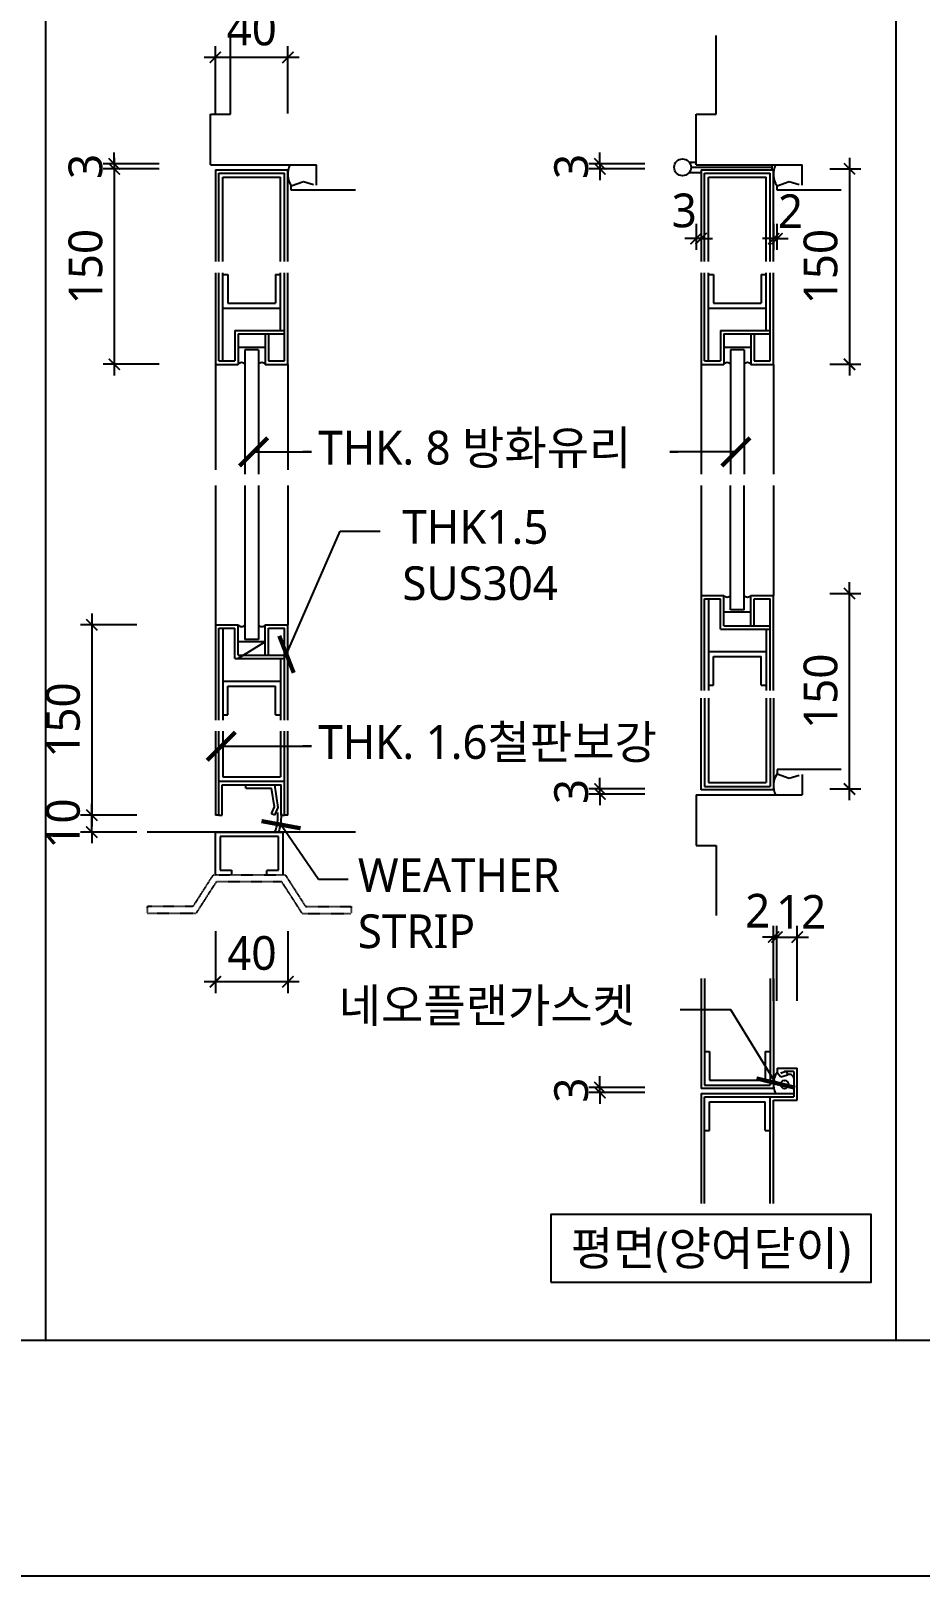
# Model space of a CAD drawing. Header units: inches. Extents: x 10 to 84110, y 29113 to 88513.
# Drawn here: x 57896 to 65809, y 29113 to 42857 of the extents above; entities that cross this region are included whole.
import ezdxf
from ezdxf.enums import TextEntityAlignment as Align

# ---------------------------------------------------------------- set-up
doc = ezdxf.new("R2010")
doc.units = ezdxf.units.IN
doc.header["$MEASUREMENT"] = 0
doc.linetypes.add('DASH_27', pattern=[0.81, 0.405, -0.405])
doc.layers.get('Defpoints').update_dxf_attribs({"color": 137})
for name, color, linetype in [('21', 4, 'Continuous'), ('31', 7, 'Continuous'), ('32', 7, 'Continuous'), ('33', 7, 'Continuous'), ('DIM-INT', 7, 'Continuous'), ('ELE-4', 4, 'Continuous'), ('ELE-7', 7, 'Continuous'), ('HAT', 5, 'Continuous'), ('SYM-LEAD', 6, 'Continuous'), ('TEXT', 3, 'Continuous')]:
    doc.layers.add(name, color=color, linetype=linetype)
doc.styles.add('ARIAL', font='malgun.ttf')
doc.styles.add('굴림체(옥산)', font='malgun.ttf')
doc.styles.add('맑은고딕', font='malgun.ttf')
doc.dimstyles.new('CJA', dxfattribs={"dimscale": 300, "dimtxt": 2.7, "dimasz": 1, "dimexe": 2, "dimexo": 3, "dimgap": 1, "dimtad": 1, "dimdec": 0, "dimzin": 1, "dimdsep": 46, "dimlunit": 6, "dimtxsty": '굴림체(옥산)', "dimblk": 'CJDOT', "dimcen": 0.09, "dimdle": 1, "dimclrd": 256, "dimclre": 256, "dimclrt": 3, "dimadec": 0, "dimazin": 0, "dimtfac": 1, "dimtdec": 0, "dimtix": 1, "dimtmove": 2, "dimatfit": 3, "dimldrblk": 'CJDOT', "dimfxl": 1, "dimtolj": 1, "dimtzin": 1, "dimarcsym": 0})
doc.dimstyles.new('DIM-QD 1', dxfattribs={"dimtxt": 3, "dimasz": 1.5, "dimexe": 1, "dimexo": 0, "dimgap": 1, "dimtad": 1, "dimdec": 3, "dimdsep": 46, "dimtxsty": 'ARIAL', "dimblk1": 'ARCHTICK', "dimblk2": 'ARCHTICK', "dimsah": 1, "dimcen": 0, "dimclrd": 256, "dimclre": 256, "dimclrt": 3, "dimazin": 2, "dimtfac": 1, "dimtdec": 3, "dimtix": 1, "dimtmove": 2, "dimatfit": 3, "dimldrblk": 'ARCHTICK', "dimfxl": 1, "dimtolj": 1, "dimtzin": 0, "dimarcsym": 0})

# ---------------------------------------------------------------- blocks, each defined once
blk = doc.blocks.new('_ARCHTICK')
at = {"color": 0, "linetype": 'ByBlock', "const_width": 0.15}
blk.add_lwpolyline([(-0.5, -0.5), (0.5, 0.5)], dxfattribs=at)
blk = doc.blocks.new('*D247')
at = {"layer": 'Defpoints', "color": 0, "transparency": 16777216}
for p in [(58438, 35881), (59138, 35881), (59138, 35731)]:
    blk.add_point(p, dxfattribs=at)
at = {"layer": 'DIM-INT', "color": 7, "lineweight": -2, "transparency": 16777216}
for p, q in [((58838, 35881), (58338, 35881)), ((58438, 35881), (58438, 35981)), ((58438, 35731), (58438, 35881)), ((58838, 35731), (58338, 35731)), ((58438, 35731), (58438, 35631))]:
    blk.add_line(p, q, dxfattribs=at)
at = {"layer": 'DIM-INT', "color": 7, "lineweight": -2, "transparency": 16777216, "xscale": 100, "yscale": 100, "zscale": 100}
for p, rotation in [((58438, 35881), 270), ((58438, 35731), 90)]:
    blk.add_blockref('_ARCHTICK', p, dxfattribs=dict(at, rotation=rotation))
at = {"layer": 'DIM-INT', "color": 3, "transparency": 16777216, "insert": (58183, 35806), "char_height": 300, "attachment_point": 5, "rotation": 90, "style": '맑은고딕'}
blk.add_mtext('\\A1;10', dxfattribs=at)
blk = doc.blocks.new('CJDOT')
blk.add_line((-2, 0), (2, 0))
at = {"const_width": 0.5}
blk.add_lwpolyline([(-0.25, 0, 1), (0.25, 0, 1)], format="xyb", close=True, dxfattribs=at)
blk = doc.blocks.new('*D248')
at = {"layer": 'Defpoints', "color": 0, "transparency": 16777216}
for p in [(59538, 35149), (60183, 35149), (59538, 34399)]:
    blk.add_point(p, dxfattribs=at)
at = {"layer": 'DIM-INT', "color": 7, "lineweight": -2, "transparency": 16777216}
for p, q in [((59538, 34849), (59538, 34299)), ((60183, 34849), (60183, 34299)), ((60283, 34399), (59438, 34399))]:
    blk.add_line(p, q, dxfattribs=at)
at = {"layer": 'DIM-INT', "color": 7, "lineweight": -2, "transparency": 16777216, "xscale": 100, "yscale": 100, "zscale": 100, "rotation": 180}
blk.add_blockref('_ARCHTICK', (59538, 34399), dxfattribs=at)
at = {"layer": 'DIM-INT', "color": 7, "lineweight": -2, "transparency": 16777216, "xscale": 100, "yscale": 100, "zscale": 100}
blk.add_blockref('_ARCHTICK', (60183, 34399), dxfattribs=at)
at = {"layer": 'DIM-INT', "color": 3, "transparency": 16777216, "insert": (59861, 34653), "char_height": 300, "attachment_point": 5, "style": '맑은고딕'}
blk.add_mtext('\\A1;\\f굴림|b0|i0|c129|p49;40', dxfattribs=at)
blk = doc.blocks.new('*D249')
at = {"layer": 'Defpoints', "color": 0, "transparency": 16777216}
for p in [(59338, 41629), (58638, 39891), (59338, 39891)]:
    blk.add_point(p, dxfattribs=at)
at = {"layer": 'DIM-INT', "color": 7, "lineweight": -2, "transparency": 16777216}
for p, q in [((58638, 41729), (58638, 39791)), ((59038, 41629), (58538, 41629)), ((59038, 39891), (58538, 39891))]:
    blk.add_line(p, q, dxfattribs=at)
at = {"layer": 'DIM-INT', "color": 7, "lineweight": -2, "transparency": 16777216, "xscale": 100, "yscale": 100, "zscale": 100}
for p, rotation in [((58638, 41629), 90), ((58638, 39891), 270)]:
    blk.add_blockref('_ARCHTICK', p, dxfattribs=dict(at, rotation=rotation))
at = {"layer": 'DIM-INT', "color": 3, "transparency": 16777216, "insert": (58383, 40760), "char_height": 300, "attachment_point": 5, "rotation": 90, "style": '맑은고딕'}
blk.add_mtext('\\A1;150', dxfattribs=at)
blk = doc.blocks.new('*D250')
at = {"layer": 'Defpoints', "color": 0, "transparency": 16777216}
for p in [(59338, 41674), (58638, 41629), (59338, 41629)]:
    blk.add_point(p, dxfattribs=at)
at = {"layer": 'DIM-INT', "color": 7, "lineweight": -2, "transparency": 16777216}
for p, q in [((59038, 41674), (58538, 41674)), ((58638, 41674), (58638, 41774)), ((58638, 41674), (58638, 41629)), ((59038, 41629), (58538, 41629)), ((58638, 41629), (58638, 41529))]:
    blk.add_line(p, q, dxfattribs=at)
at = {"layer": 'DIM-INT', "color": 7, "lineweight": -2, "transparency": 16777216, "xscale": 100, "yscale": 100, "zscale": 100}
for p, rotation in [((58638, 41674), 270), ((58638, 41629), 90)]:
    blk.add_blockref('_ARCHTICK', p, dxfattribs=dict(at, rotation=rotation))
at = {"layer": 'DIM-INT', "color": 3, "transparency": 16777216, "insert": (58383, 41651), "char_height": 300, "attachment_point": 5, "rotation": 90, "style": '맑은고딕'}
blk.add_mtext('\\A1;3 ', dxfattribs=at)
blk = doc.blocks.new('*D251')
at = {"layer": 'Defpoints', "color": 0, "transparency": 16777216}
for p in [(59538, 42621), (59538, 41821), (60183, 41821)]:
    blk.add_point(p, dxfattribs=at)
at = {"layer": 'DIM-INT', "color": 7, "lineweight": -2, "transparency": 16777216}
for p, q in [((60283, 42621), (59438, 42621)), ((59538, 42121), (59538, 42721)), ((60183, 42121), (60183, 42721))]:
    blk.add_line(p, q, dxfattribs=at)
at = {"layer": 'DIM-INT', "color": 7, "lineweight": -2, "transparency": 16777216, "xscale": 100, "yscale": 100, "zscale": 100, "rotation": 180}
blk.add_blockref('_ARCHTICK', (59538, 42621), dxfattribs=at)
at = {"layer": 'DIM-INT', "color": 7, "lineweight": -2, "transparency": 16777216, "xscale": 100, "yscale": 100, "zscale": 100}
blk.add_blockref('_ARCHTICK', (60183, 42621), dxfattribs=at)
at = {"layer": 'DIM-INT', "color": 3, "transparency": 16777216, "insert": (59861, 42876), "char_height": 300, "attachment_point": 5, "style": '맑은고딕'}
blk.add_mtext('\\A1;40', dxfattribs=at)
blk = doc.blocks.new('*D207')
at = {"layer": 'Defpoints', "color": 0, "transparency": 16777216}
for p in [(59138, 37574), (58438, 35881), (59138, 35881)]:
    blk.add_point(p, dxfattribs=at)
at = {"layer": 'DIM-INT', "color": 7, "lineweight": -2, "transparency": 16777216}
for p, q in [((58438, 37674), (58438, 35781)), ((58838, 37574), (58338, 37574)), ((58838, 35881), (58338, 35881))]:
    blk.add_line(p, q, dxfattribs=at)
at = {"layer": 'DIM-INT', "color": 7, "lineweight": -2, "transparency": 16777216, "xscale": 100, "yscale": 100, "zscale": 100}
for p, rotation in [((58438, 37574), 90), ((58438, 35881), 270)]:
    blk.add_blockref('_ARCHTICK', p, dxfattribs=dict(at, rotation=rotation))
at = {"layer": 'DIM-INT', "color": 3, "transparency": 16777216, "insert": (58183, 36727), "char_height": 300, "attachment_point": 5, "rotation": 90, "style": '맑은고딕'}
blk.add_mtext('\\A1;150', dxfattribs=at)
blk = doc.blocks.new('*D208')
at = {"layer": 'Defpoints', "color": 0, "transparency": 16777216}
for p in [(62960, 33458), (63660, 33458), (63660, 33413)]:
    blk.add_point(p, dxfattribs=at)
at = {"layer": 'DIM-INT', "color": 7, "lineweight": -2, "transparency": 16777216}
for p, q in [((62960, 33458), (62960, 33558)), ((63360, 33458), (62860, 33458)), ((63360, 33413), (62860, 33413)), ((62960, 33413), (62960, 33458)), ((62960, 33413), (62960, 33313))]:
    blk.add_line(p, q, dxfattribs=at)
at = {"layer": 'DIM-INT', "color": 7, "lineweight": -2, "transparency": 16777216, "xscale": 100, "yscale": 100, "zscale": 100}
for p, rotation in [((62960, 33458), 270), ((62960, 33413), 90)]:
    blk.add_blockref('_ARCHTICK', p, dxfattribs=dict(at, rotation=rotation))
at = {"layer": 'DIM-INT', "color": 3, "transparency": 16777216, "insert": (62705, 33435), "char_height": 300, "attachment_point": 5, "rotation": 90, "style": '맑은고딕'}
blk.add_mtext('\\A1;3 ', dxfattribs=at)
blk = doc.blocks.new('*D209')
at = {"layer": 'Defpoints', "color": 0, "transparency": 16777216}
for p in [(64535, 34797), (64505, 33930), (64535, 33930)]:
    blk.add_point(p, dxfattribs=at)
at = {"layer": 'DIM-INT', "color": 7, "lineweight": -2, "transparency": 16777216}
for p, q in [((64505, 34797), (64405, 34797)), ((64505, 34230), (64505, 34897)), ((64505, 34797), (64535, 34797)), ((64535, 34230), (64535, 34897)), ((64535, 34797), (64635, 34797))]:
    blk.add_line(p, q, dxfattribs=at)
at = {"layer": 'DIM-INT', "color": 7, "lineweight": -2, "transparency": 16777216, "xscale": 100, "yscale": 100, "zscale": 100}
blk.add_blockref('_ARCHTICK', (64505, 34797), dxfattribs=at)
at = {"layer": 'DIM-INT', "color": 7, "lineweight": -2, "transparency": 16777216, "xscale": 100, "yscale": 100, "zscale": 100, "rotation": 180}
blk.add_blockref('_ARCHTICK', (64535, 34797), dxfattribs=at)
at = {"layer": 'DIM-INT', "color": 3, "transparency": 16777216, "insert": (64363, 35031), "char_height": 300, "attachment_point": 5, "style": '맑은고딕'}
blk.add_mtext('\\A1;2', dxfattribs=at)
blk = doc.blocks.new('*D210')
at = {"layer": 'Defpoints', "color": 0, "transparency": 16777216}
for p in [(64715, 34797), (64535, 33930), (64715, 33930)]:
    blk.add_point(p, dxfattribs=at)
at = {"layer": 'DIM-INT', "color": 7, "lineweight": -2, "transparency": 16777216}
for p, q in [((64535, 34797), (64435, 34797)), ((64535, 34230), (64535, 34897)), ((64535, 34797), (64715, 34797)), ((64715, 34230), (64715, 34897)), ((64715, 34797), (64815, 34797))]:
    blk.add_line(p, q, dxfattribs=at)
at = {"layer": 'DIM-INT', "color": 7, "lineweight": -2, "transparency": 16777216, "xscale": 100, "yscale": 100, "zscale": 100}
blk.add_blockref('_ARCHTICK', (64535, 34797), dxfattribs=at)
at = {"layer": 'DIM-INT', "color": 7, "lineweight": -2, "transparency": 16777216, "xscale": 100, "yscale": 100, "zscale": 100, "rotation": 180}
blk.add_blockref('_ARCHTICK', (64715, 34797), dxfattribs=at)
at = {"layer": 'DIM-INT', "color": 3, "transparency": 16777216, "insert": (64750, 35021), "char_height": 300, "attachment_point": 5, "style": '맑은고딕'}
blk.add_mtext('\\A1;12 ', dxfattribs=at)
blk = doc.blocks.new('*D211')
at = {"layer": 'Defpoints', "color": 0, "transparency": 16777216}
for p in [(62960, 36114), (63660, 36114), (63660, 36069)]:
    blk.add_point(p, dxfattribs=at)
at = {"layer": 'DIM-INT', "color": 7, "lineweight": -2, "transparency": 16777216}
for p, q in [((62960, 36114), (62960, 36214)), ((63360, 36114), (62860, 36114)), ((63360, 36069), (62860, 36069)), ((62960, 36069), (62960, 36114)), ((62960, 36069), (62960, 35969))]:
    blk.add_line(p, q, dxfattribs=at)
at = {"layer": 'DIM-INT', "color": 7, "lineweight": -2, "transparency": 16777216, "xscale": 100, "yscale": 100, "zscale": 100}
for p, rotation in [((62960, 36114), 270), ((62960, 36069), 90)]:
    blk.add_blockref('_ARCHTICK', p, dxfattribs=dict(at, rotation=rotation))
at = {"layer": 'DIM-INT', "color": 3, "transparency": 16777216, "insert": (62705, 36091), "char_height": 300, "attachment_point": 5, "rotation": 90, "style": '맑은고딕'}
blk.add_mtext('\\A1;3 ', dxfattribs=at)
blk = doc.blocks.new('*D212')
at = {"layer": 'Defpoints', "color": 0, "transparency": 16777216}
for p in [(63660, 41674), (62960, 41629), (63660, 41629)]:
    blk.add_point(p, dxfattribs=at)
at = {"layer": 'DIM-INT', "color": 7, "lineweight": -2, "transparency": 16777216}
for p, q in [((63360, 41674), (62860, 41674)), ((62960, 41674), (62960, 41774)), ((62960, 41674), (62960, 41629)), ((63360, 41629), (62860, 41629)), ((62960, 41629), (62960, 41529))]:
    blk.add_line(p, q, dxfattribs=at)
at = {"layer": 'DIM-INT', "color": 7, "lineweight": -2, "transparency": 16777216, "xscale": 100, "yscale": 100, "zscale": 100}
for p, rotation in [((62960, 41674), 270), ((62960, 41629), 90)]:
    blk.add_blockref('_ARCHTICK', p, dxfattribs=dict(at, rotation=rotation))
at = {"layer": 'DIM-INT', "color": 3, "transparency": 16777216, "insert": (62705, 41651), "char_height": 300, "attachment_point": 5, "rotation": 90, "style": '맑은고딕'}
blk.add_mtext('\\A1;3 ', dxfattribs=at)
blk = doc.blocks.new('*D213')
at = {"layer": 'Defpoints', "color": 0, "transparency": 16777216}
for p in [(64505, 41441), (64535, 41441), (64505, 41009)]:
    blk.add_point(p, dxfattribs=at)
at = {"layer": 'DIM-INT', "color": 7, "lineweight": -2, "transparency": 16777216}
for p, q in [((64505, 41141), (64505, 40909)), ((64535, 41141), (64535, 40909)), ((64505, 41009), (64405, 41009)), ((64535, 41009), (64505, 41009)), ((64535, 41009), (64635, 41009))]:
    blk.add_line(p, q, dxfattribs=at)
at = {"layer": 'DIM-INT', "color": 7, "lineweight": -2, "transparency": 16777216, "xscale": 100, "yscale": 100, "zscale": 100}
blk.add_blockref('_ARCHTICK', (64505, 41009), dxfattribs=at)
at = {"layer": 'DIM-INT', "color": 7, "lineweight": -2, "transparency": 16777216, "xscale": 100, "yscale": 100, "zscale": 100, "rotation": 180}
blk.add_blockref('_ARCHTICK', (64535, 41009), dxfattribs=at)
at = {"layer": 'DIM-INT', "color": 3, "transparency": 16777216, "insert": (64655, 41253), "char_height": 300, "attachment_point": 5, "style": '맑은고딕'}
blk.add_mtext('\\A1;2 ', dxfattribs=at)
blk = doc.blocks.new('*D214')
at = {"layer": 'Defpoints', "color": 0, "transparency": 16777216}
for p in [(63815, 41441), (63860, 41441), (63815, 41009)]:
    blk.add_point(p, dxfattribs=at)
at = {"layer": 'DIM-INT', "color": 7, "lineweight": -2, "transparency": 16777216}
for p, q in [((63815, 41141), (63815, 40909)), ((63860, 41141), (63860, 40909)), ((63815, 41009), (63715, 41009)), ((63860, 41009), (63815, 41009)), ((63860, 41009), (63960, 41009))]:
    blk.add_line(p, q, dxfattribs=at)
at = {"layer": 'DIM-INT', "color": 7, "lineweight": -2, "transparency": 16777216, "xscale": 100, "yscale": 100, "zscale": 100}
blk.add_blockref('_ARCHTICK', (63815, 41009), dxfattribs=at)
at = {"layer": 'DIM-INT', "color": 7, "lineweight": -2, "transparency": 16777216, "xscale": 100, "yscale": 100, "zscale": 100, "rotation": 180}
blk.add_blockref('_ARCHTICK', (63860, 41009), dxfattribs=at)
at = {"layer": 'DIM-INT', "color": 3, "transparency": 16777216, "insert": (63710, 41258), "char_height": 300, "attachment_point": 5, "style": '맑은고딕'}
blk.add_mtext('\\A1;3', dxfattribs=at)
blk = doc.blocks.new('*D215')
at = {"layer": 'Defpoints', "color": 0, "transparency": 16777216}
for p in [(64705, 41629), (64705, 39891), (65180, 39891)]:
    blk.add_point(p, dxfattribs=at)
at = {"layer": 'DIM-INT', "color": 7, "lineweight": -2, "transparency": 16777216}
for p, q in [((65180, 41729), (65180, 39791)), ((65005, 41629), (65280, 41629)), ((65005, 39891), (65280, 39891))]:
    blk.add_line(p, q, dxfattribs=at)
at = {"layer": 'DIM-INT', "color": 7, "lineweight": -2, "transparency": 16777216, "xscale": 100, "yscale": 100, "zscale": 100}
for p, rotation in [((65180, 41629), 90), ((65180, 39891), 270)]:
    blk.add_blockref('_ARCHTICK', p, dxfattribs=dict(at, rotation=rotation))
at = {"layer": 'DIM-INT', "color": 3, "transparency": 16777216, "insert": (64924, 40760), "char_height": 300, "attachment_point": 5, "rotation": 90, "style": '맑은고딕'}
blk.add_mtext('\\A1;150', dxfattribs=at)
blk = doc.blocks.new('*D216')
at = {"layer": 'Defpoints', "color": 0, "transparency": 16777216}
for p in [(64705, 37852), (65180, 37852), (64705, 36114)]:
    blk.add_point(p, dxfattribs=at)
at = {"layer": 'DIM-INT', "color": 7, "lineweight": -2, "transparency": 16777216}
for p, q in [((65180, 36014), (65180, 37952)), ((65005, 37852), (65280, 37852)), ((65005, 36114), (65280, 36114))]:
    blk.add_line(p, q, dxfattribs=at)
at = {"layer": 'DIM-INT', "color": 7, "lineweight": -2, "transparency": 16777216, "xscale": 100, "yscale": 100, "zscale": 100}
for p, rotation in [((65180, 37852), 90), ((65180, 36114), 270)]:
    blk.add_blockref('_ARCHTICK', p, dxfattribs=dict(at, rotation=rotation))
at = {"layer": 'DIM-INT', "color": 3, "transparency": 16777216, "insert": (64924, 36983), "char_height": 300, "attachment_point": 5, "rotation": 90, "style": '맑은고딕'}
blk.add_mtext('\\A1;150', dxfattribs=at)

msp = doc.modelspace()

# ---------------------------------------------------------------- linework, layer by layer
at = {"layer": '21'}
for p, q in [((59801, 40020.8), (59801, 38913.3)), ((59921, 40020.8), (59801, 40020.8)), ((59921, 40020.8), (59921, 38913.3)), ((64122.7, 40020.8), (64122.7, 38913.3)), ((64242.7, 40020.8), (64122.7, 40020.8)), ((64242.7, 40020.8), (64242.7, 38913.3)), ((59801, 38813.3), (59801, 37443.8)), ((59921, 38813.3), (59921, 37443.8)), ((64122.7, 37705.8), (64122.7, 38813.3)), ((64242.7, 37705.8), (64242.7, 38813.3)), ((64242.7, 37705.8), (64122.7, 37705.8)), ((59921, 37443.8), (59801, 37443.8))]:
    msp.add_line(p, q, dxfattribs=at)
at = {"layer": '21', "color": 9}
for p, q in [((59538.5, 39890.8), (59538.5, 38952.1)), ((60183.5, 39890.8), (60183.5, 38952.1)), ((63860.2, 39890.8), (63860.2, 38913.3)), ((64505.2, 39890.8), (64505.2, 38913.3)), ((59538.5, 38813.3), (59538.5, 37573.8)), ((60183.5, 38813.3), (60183.5, 37573.8)), ((63860.2, 38813.3), (63860.2, 37835.8)), ((64505.2, 38813.3), (64505.2, 37835.8))]:
    msp.add_line(p, q, dxfattribs=at)
at = {"layer": '21', "linetype": 'Continuous'}
for p, q in [((59538.5, 35730.8), (60138.5, 35730.8)), ((59538.5, 35350.5), (59538.5, 35730.8)), ((59578.9, 35690.3), (59578.9, 35391)), ((60098, 35690.3), (59578.9, 35690.3)), ((60098, 35391), (60098, 35690.3)), ((60138.5, 35730.8), (60138.5, 35350.5)), ((59578.9, 35391), (59680, 35391)), ((59680, 35391), (59680, 35350.5)), ((59996.9, 35391), (60098, 35391))]:
    msp.add_line(p, q, dxfattribs=at)
at = {"layer": '21', "linetype": 'DASH_27'}
for p, q in [((59518.2, 35350.5), (59336.2, 35067.3)), ((59518.2, 35350.5), (60158.7, 35350.5)), ((59996.9, 35350.5), (59996.9, 35391)), ((60158.7, 35350.5), (60340.8, 35067.3)), ((59366.5, 35006.6), (59548.6, 35289.8)), ((59548.6, 35289.8), (60128.4, 35289.8)), ((60310.4, 35006.6), (60128.4, 35289.8)), ((59336.2, 35067.3), (58931.6, 35067.3)), ((58931.6, 35067.3), (58931.6, 35006.6)), ((60340.8, 35067.3), (60745.4, 35067.3)), ((60745.4, 35067.3), (60745.4, 35006.6)), ((59366.5, 35006.6), (58931.6, 35006.6)), ((60310.4, 35006.6), (60745.4, 35006.6))]:
    msp.add_line(p, q, dxfattribs=at)
at = {"layer": '31', "color": 7, "linetype": 'Continuous'}
for p, q in [((63755.2, 41688.3), (63815.2, 41688.3)), ((64490.3, 41665.8), (64490.3, 41620.8)), ((63755.2, 41598.3), (63860.2, 41598.3)), ((63770.2, 41643.3), (64490.3, 41643.3))]:
    msp.add_line(p, q, dxfattribs=at)
at = {"layer": '31', "color": 4, "linetype": 'Continuous'}
for p, q in [((59603.5, 41555.8), (60118.5, 41555.8)), ((59603.5, 40805.8), (59603.5, 41555.8)), ((60118.5, 40805.8), (60118.5, 41555.8)), ((63925.2, 41555.8), (64440.2, 41555.8)), ((63925.2, 40805.8), (63925.2, 41555.8)), ((64440.2, 40805.8), (64440.2, 41555.8)), ((59603.5, 39920.8), (59603.5, 40705.8)), ((60118.5, 40190.8), (60118.5, 40705.8)), ((63925.2, 39920.8), (63925.2, 40705.8)), ((64440.2, 40190.8), (64440.2, 40705.8)), ((63925.2, 37805.8), (63925.2, 36989.3)), ((59603.5, 37543.8), (59603.5, 36727.3)), ((64440.2, 37535.8), (64440.2, 36989.3)), ((60118.5, 37273.8), (60118.5, 36727.3)), ((63925.2, 36920.8), (63925.2, 36170.8)), ((64440.2, 36920.8), (64440.2, 36170.8)), ((59603.5, 36627.3), (59603.5, 36220.8)), ((60118.5, 36627.3), (60118.5, 36220.8)), ((59603.5, 36220.8), (60118.5, 36220.8)), ((63925.2, 36170.8), (64440.2, 36170.8))]:
    msp.add_line(p, q, dxfattribs=at)
at = {"layer": '31', "color": 3, "linetype": 'Continuous'}
for p, q in [((59603.5, 40690.8), (59648.5, 40690.8)), ((59648.5, 40690.8), (59648.5, 40435.8)), ((60073.5, 40690.8), (60118.5, 40690.8)), ((60073.5, 40690.8), (60073.5, 40435.8)), ((63925.2, 40690.8), (63970.2, 40690.8)), ((63970.2, 40690.8), (63970.2, 40435.8)), ((64395.2, 40690.8), (64440.2, 40690.8)), ((64395.2, 40690.8), (64395.2, 40435.8)), ((59648.5, 40435.8), (60073.5, 40435.8)), ((63970.2, 40435.8), (64395.2, 40435.8)), ((59603.5, 40390.8), (60118.5, 40390.8)), ((63925.2, 40390.8), (64440.2, 40390.8)), ((63925.2, 37335.8), (64440.2, 37335.8)), ((63970.2, 37290.8), (64395.2, 37290.8)), ((63970.2, 37035.8), (63970.2, 37290.8)), ((64395.2, 37035.8), (64395.2, 37290.8)), ((59603.5, 37073.8), (60118.5, 37073.8)), ((59648.5, 37028.8), (60073.5, 37028.8)), ((59648.5, 36773.8), (59648.5, 37028.8)), ((60073.5, 36773.8), (60073.5, 37028.8)), ((63925.2, 37035.8), (63970.2, 37035.8)), ((64395.2, 37035.8), (64440.2, 37035.8)), ((59603.5, 36773.8), (59648.5, 36773.8)), ((60073.5, 36773.8), (60118.5, 36773.8)), ((60153.5, 36180.8), (59568.5, 36180.8)), ((59598.5, 35880.8), (59598.5, 36150.8)), ((59598.5, 36150.8), (60123.5, 36150.8)), ((60123.5, 35880.8), (60123.5, 36150.8)), ((59568.5, 35880.8), (59598.5, 35880.8)), ((60123.5, 35880.8), (60153.5, 35880.8)), ((63890.2, 33779.7), (63935.2, 33779.7)), ((63935.2, 33779.7), (63935.2, 33524.7)), ((64430.2, 33779.7), (64475.2, 33779.7)), ((64430.2, 33779.7), (64430.2, 33524.7)), ((63935.2, 33524.7), (64430.2, 33524.7)), ((63935.2, 33329.7), (64430.2, 33329.7)), ((63935.2, 33074.7), (63935.2, 33329.7)), ((64430.2, 33074.7), (64430.2, 33329.7)), ((63890.2, 33074.7), (63935.2, 33074.7)), ((64430.2, 33074.7), (64475.2, 33074.7))]:
    msp.add_line(p, q, dxfattribs=at)
at = {"layer": '31', "color": 7, "linetype": 'Continuous'}
msp.add_circle((63695.2, 41643.3), 75, dxfattribs=at)
at = {"layer": '32', "color": 1, "linetype": 'Continuous'}
for p, q in [((64302.7, 37685.8), (64062.7, 37685.8)), ((59981, 37423.8), (59741, 37423.8)), ((59981, 37423.8), (59741, 37273.8)), ((64598.2, 33521.9), (64604.7, 33521.9)), ((64600.9, 33449.2), (64604.7, 33449.2))]:
    msp.add_line(p, q, dxfattribs=at)
for centre, radius, start, end in [((60375.8, 41583.3), 193, 154.69935, 212.76599), ((64697.6, 41583.4), 193.1, 154.71874, 212.76018), ((59771, 39868.3), 37.5, 36.8699, 143.1301), ((59951, 39868.3), 37.5, 36.8699, 143.1301), ((64092.7, 39868.3), 37.5, 36.8699, 143.1301), ((64272.7, 39868.3), 37.5, 36.8699, 143.1301), ((64092.7, 37858.3), 37.5, 216.8699, 323.1301), ((64272.7, 37858.3), 37.5, 216.8699, 323.1301), ((59771, 37596.3), 37.5, 216.8699, 323.1301), ((59951, 37596.3), 37.5, 216.8699, 323.1301), ((64697.6, 36143.3), 193.1, 147.23179, 205.28089), ((64697.6, 33487.2), 193.1, 147.23179, 205.28089), ((64645.4, 33531.8), 42.3, 18.40281, 112.33593), ((64603.2, 33485.7), 36.5, 97.83053, 266.50686), ((64602.5, 33485.7), 36.5, 273.53229, 82.16947)]:
    msp.add_arc(centre, radius, start, end, dxfattribs=at)
at = {"layer": '33', "color": 4, "linetype": 'Continuous'}
for p, q in [((59673.5, 42115.8), (59673.5, 42816.7)), ((63995.2, 42115.8), (63995.2, 42816.7)), ((59493.5, 41665.8), (59493.5, 42115.8)), ((59493.5, 42115.8), (59673.5, 42115.8)), ((63815.2, 41665.8), (63815.2, 42115.8)), ((63815.2, 42115.8), (63995.2, 42115.8)), ((59493.5, 41665.8), (60438.5, 41665.8)), ((60438.5, 41483.7), (60438.5, 41665.8)), ((63815.2, 41665.8), (64760.2, 41665.8)), ((64760.2, 41483.7), (64760.2, 41665.8)), ((60322.3, 41516.9), (60411.5, 41491.4)), ((64535.2, 41478.9), (64644, 41516.9)), ((64644, 41516.9), (64733.2, 41491.4)), ((60784.2, 41440.8), (60213.5, 41440.8)), ((65105.9, 41440.8), (64535.2, 41440.8)), ((65105.9, 36285.8), (64535.2, 36285.8)), ((64535.2, 36285.8), (64535.2, 36247.8)), ((64535.2, 36247.8), (64644, 36209.7)), ((64644, 36209.7), (64733.2, 36235.2)), ((64760.2, 36242.9), (64760.2, 36060.8)), ((63815.2, 36060.8), (64760.2, 36060.8)), ((63815.2, 36060.8), (63815.2, 35610.8)), ((60784.2, 35730.8), (58931.6, 35730.8)), ((63815.2, 35610.8), (63995.2, 35610.8)), ((63995.2, 35610.8), (63995.2, 34988.3))]:
    msp.add_line(p, q, dxfattribs=at)
at = {"layer": '33', "color": 7, "linetype": 'Continuous'}
for p, q in [((59538.5, 41620.8), (59538.5, 40805.8)), ((59538.5, 41620.8), (60183.5, 41620.8)), ((59568.5, 41590.8), (60153.5, 41590.8)), ((59568.5, 40805.8), (59568.5, 41590.8)), ((60153.5, 40805.8), (60153.5, 41590.8)), ((60183.5, 40805.8), (60183.5, 41620.8)), ((60213.5, 41478.9), (60322.3, 41516.9)), ((63860.2, 41620.8), (64505.2, 41620.8)), ((63860.2, 41620.8), (63860.2, 40805.8)), ((63890.2, 41590.8), (64475.2, 41590.8)), ((63890.2, 40805.8), (63890.2, 41590.8)), ((64475.2, 40805.8), (64475.2, 41590.8)), ((64505.2, 40805.8), (64505.2, 41620.8)), ((60213.5, 41440.8), (60213.5, 41478.9)), ((64535.2, 41440.8), (64535.2, 41478.9)), ((59538.5, 40705.8), (59538.5, 39890.8)), ((59568.5, 39920.8), (59568.5, 40705.8)), ((60153.5, 39920.8), (60153.5, 40705.8)), ((60183.5, 39890.8), (60183.5, 40705.8)), ((63860.2, 40705.8), (63860.2, 39890.8)), ((63890.2, 39920.8), (63890.2, 40705.8)), ((64475.2, 39920.8), (64475.2, 40705.8)), ((64505.2, 39890.8), (64505.2, 40705.8)), ((59711, 40190.8), (59711, 39920.8)), ((59711, 40190.8), (60153.5, 40190.8)), ((59741, 40160.8), (59741, 39890.8)), ((59741, 40160.8), (60153.5, 40160.8)), ((59981, 40160.8), (59981, 39890.8)), ((60011, 40160.8), (60011, 39920.8)), ((64032.7, 40190.8), (64032.7, 39920.8)), ((64032.7, 40190.8), (64475.2, 40190.8)), ((64062.7, 40160.8), (64062.7, 39890.8)), ((64062.7, 40160.8), (64475.2, 40160.8)), ((64302.7, 40160.8), (64302.7, 39890.8)), ((64332.7, 40160.8), (64332.7, 39920.8)), ((59538.5, 39890.8), (59741, 39890.8)), ((59568.5, 39920.8), (59711, 39920.8)), ((59981, 39890.8), (60183.5, 39890.8)), ((60011, 39920.8), (60153.5, 39920.8)), ((63860.2, 39890.8), (64062.7, 39890.8)), ((63890.2, 39920.8), (64032.7, 39920.8)), ((64302.7, 39890.8), (64505.2, 39890.8)), ((64332.7, 39920.8), (64475.2, 39920.8)), ((63860.2, 37835.8), (63860.2, 36989.3)), ((63860.2, 37835.8), (64062.7, 37835.8)), ((63890.2, 36989.3), (63890.2, 37805.8)), ((63890.2, 37805.8), (64032.7, 37805.8)), ((64032.7, 37535.8), (64032.7, 37805.8)), ((64062.7, 37565.8), (64062.7, 37835.8)), ((64302.7, 37835.8), (64505.2, 37835.8)), ((64302.7, 37565.8), (64302.7, 37835.8)), ((64332.7, 37805.8), (64475.2, 37805.8)), ((64332.7, 37565.8), (64332.7, 37805.8)), ((64475.2, 36989.3), (64475.2, 37805.8)), ((64505.2, 36989.3), (64505.2, 37835.8)), ((59538.5, 37573.8), (59538.5, 36727.3)), ((59538.5, 37573.8), (59741, 37573.8)), ((59568.5, 36727.3), (59568.5, 37543.8)), ((59568.5, 37543.8), (59711, 37543.8)), ((59711, 37273.8), (59711, 37543.8)), ((59741, 37303.8), (59741, 37573.8)), ((59981, 37573.8), (60183.5, 37573.8)), ((59981, 37303.8), (59981, 37573.8)), ((60011, 37543.8), (60153.5, 37543.8)), ((60011, 37303.8), (60011, 37543.8)), ((60153.5, 36727.3), (60153.5, 37543.8)), ((60183.5, 36727.3), (60183.5, 37573.8)), ((64032.7, 37535.8), (64475.2, 37535.8)), ((64062.7, 37565.8), (64475.2, 37565.8)), ((59711, 37273.8), (60153.5, 37273.8)), ((59741, 37303.8), (60153.5, 37303.8)), ((63860.2, 36105.8), (63860.2, 36920.8)), ((63890.2, 36920.8), (63890.2, 36135.8)), ((64475.2, 36920.8), (64475.2, 36135.8)), ((64505.2, 36920.8), (64505.2, 36105.8)), ((59538.5, 36627.3), (59538.5, 35880.8)), ((59568.5, 35880.8), (59568.5, 36627.3)), ((60153.5, 35880.8), (60153.5, 36627.3)), ((60183.5, 35880.8), (60183.5, 36627.3)), ((59808.5, 36120.8), (59808.5, 36150.8)), ((60063.5, 36150.8), (60093.5, 35950)), ((59808.5, 36120.8), (60037.6, 36120.8)), ((60062.6, 35954), (60037.6, 36120.8)), ((64505.2, 36105.8), (63860.2, 36105.8)), ((63890.2, 36135.8), (64475.2, 36135.8)), ((59568.5, 35880.8), (59538.5, 35880.8)), ((60036, 35892.8), (60062.6, 35954)), ((60063.5, 35880.8), (60036, 35892.8)), ((60093.5, 35950), (60063.5, 35880.8)), ((60183.5, 35880.8), (60153.5, 35880.8)), ((63860.2, 34427), (63860.2, 33449.7)), ((63890.2, 34427), (63890.2, 33479.7)), ((64475.2, 34427), (64475.2, 33479.7)), ((64505.2, 34427), (64505.2, 33449.7)), ((64535.2, 33629.7), (64715.2, 33629.7)), ((64535.2, 33629.7), (64535.2, 33591.7)), ((64535.2, 33591.7), (64569, 33553.7)), ((64569, 33553.7), (64629.4, 33570.9)), ((64621.1, 33599.7), (64570, 33585.1)), ((64570, 33585.1), (64603.1, 33599.7)), ((64685.2, 33599.7), (64603.1, 33599.7)), ((64621.1, 33599.7), (64629.4, 33570.9)), ((64685.2, 33599.7), (64685.2, 33374.7)), ((64715.2, 33344.7), (64715.2, 33629.7)), ((64505.2, 33449.7), (63860.2, 33449.7)), ((63860.2, 33404.7), (63860.2, 32427.4)), ((63860.2, 33404.7), (64685.2, 33404.7)), ((63890.2, 33479.7), (64475.2, 33479.7)), ((63890.2, 32427.4), (63890.2, 33374.7)), ((63890.2, 33374.7), (64685.2, 33374.7)), ((64475.2, 32427.4), (64475.2, 33374.7)), ((64505.2, 32427.4), (64505.2, 33344.7)), ((64505.2, 33344.7), (64715.2, 33344.7))]:
    msp.add_line(p, q, dxfattribs=at)
for centre, radius, start, end in [((59727.3, 35871.2), 367.7, 337.54796, 5.26247), ((59713.7, 35869.4), 411.4, 340.31929, 5.59601)]:
    msp.add_arc(centre, radius, start, end, dxfattribs=at)
at = {"layer": 'DIM-INT'}
msp.add_lwpolyline([(84109.5, 29112.7), (9.5, 29112.7), (9.5, 88512.7), (84109.5, 88512.7)], close=True, dxfattribs=at)
at = {"layer": 'ELE-4'}
msp.add_line((27759.5, 31212.7), (73159.5, 31212.7), dxfattribs=at)
at = {"layer": 'ELE-7'}
for p, q in [((58026.2, 44812.7), (58026.2, 31212.7)), ((65592.9, 44812.7), (65592.9, 31212.7))]:
    msp.add_line(p, q, dxfattribs=at)
msp.add_lwpolyline([(62523, 31728), (65373, 31728), (65373, 32328), (62523, 32328), (62523, 31728)], dxfattribs=at)
at = {"layer": 'HAT'}
for p, q in [((59981, 40040.8), (59741, 40040.8)), ((64302.7, 40040.8), (64062.7, 40040.8))]:
    msp.add_line(p, q, dxfattribs=at)

# ---------------------------------------------------------------- texts
at = {"layer": 'TEXT', "color": 3, "style": '맑은고딕'}
for s, p in [('THK. 8 방화유리', (60453.1, 38999.5)), ('THK1.5', (61201.3, 38294.4)), ('SUS304', (61201.3, 37794.4)), ('THK. 1.6철판보강', (60453.1, 36381.4)), ('WEATHER', (60805.3, 35198.3)), ('STRIP', (60805.3, 34698.3)), ('네오플랜가스켓', (60635.3, 34038.4))]:
    msp.add_text(s, height=300, dxfattribs=at).set_placement(p)
at = {"layer": 'TEXT', "style": '맑은고딕'}
msp.add_text('평면(양여닫이)', height=300, dxfattribs=at).set_placement((63948, 32028), align=Align.MIDDLE_CENTER)

# ---------------------------------------------------------------- dimensions: what is measured, and where the dimension line sits
at = {"layer": 'DIM-INT'}
dim = msp.add_linear_dim(base=(59538.5, 42620.8), p1=(60183.5, 41820.8), p2=(59538.5, 41820.8), text='40', dimstyle='CJA', override={"dimscale": 100, "dimtxt": 3, "dimexe": 1, "dimlunit": 2, "dimtxsty": '맑은고딕', "dimblk1": 'ARCHTICK', "dimblk2": 'ARCHTICK', "dimsah": 1, "dimclrd": 7, "dimclre": 7}, dxfattribs=at)
dim.commit()
dim.dimension.update_dxf_attribs({"geometry": '*D251', "text_midpoint": (59861, 42875.8)})
for base, p1, p2, angle, text, picture, middle in [((58638.5, 39890.8), (59338.5, 41628.9), (59338.5, 39890.8), 90, '150', '*D249', (58382.7, 40759.8)), ((58638.5, 41628.9), (59338.5, 41673.9), (59338.5, 41628.9), 90, '3 ', '*D250', (58383.5, 41651.4)), ((62960.2, 41628.9), (63660.2, 41673.9), (63660.2, 41628.9), 90, '3 ', '*D212', (62705.2, 41651.4)), ((65180.2, 39890.8), (64705.2, 41628.9), (64705.2, 39890.8), 90, '150', '*D215', (64924.4, 40759.8)), ((65180.2, 37851.9), (64705.2, 36113.8), (64705.2, 37851.9), 270, '150', '*D216', (64924.4, 36982.8)), ((58438.5, 35880.8), (59138.5, 37573.8), (59138.5, 35880.8), 90, '150', '*D207', (58182.7, 36727.3)), ((62960.2, 36113.8), (63660.2, 36068.8), (63660.2, 36113.8), 90, '3 ', '*D211', (62705.2, 36091.3)), ((58438.5, 35880.8), (59138.5, 35730.8), (59138.5, 35880.8), 90, '10', '*D247', (58182.7, 35805.8)), ((59538.5, 34399.4), (60183.5, 35149.4), (59538.5, 35149.4), 180, '\\f굴림|b0|i0|c129|p49;40', '*D248', (59861, 34653.4)), ((62960.2, 33457.8), (63660.2, 33412.8), (63660.2, 33457.8), 90, '3 ', '*D208', (62705.2, 33435.3))]:
    dim = msp.add_linear_dim(base=base, p1=p1, p2=p2, angle=angle, text=text, dimstyle='CJA', override={"dimscale": 100, "dimtxt": 3, "dimexe": 1, "dimlunit": 2, "dimtxsty": '맑은고딕', "dimblk1": 'ARCHTICK', "dimblk2": 'ARCHTICK', "dimsah": 1, "dimclrd": 7, "dimclre": 7}, dxfattribs=at)
    dim.commit()
    dim.dimension.update_dxf_attribs({"geometry": picture, "text_midpoint": middle})
for base, p1, p2, text, picture, middle in [((63815.2, 41009.3), (63860.2, 41440.8), (63815.2, 41440.8), '3', '*D214', (63710.4, 41257.9)), ((64505.2, 41009.3), (64535.2, 41440.8), (64505.2, 41440.8), '2 ', '*D213', (64655, 41253.4)), ((64535.2, 34797.4), (64505.2, 33929.7), (64535.2, 33929.7), '2', '*D209', (64363.5, 35030.7)), ((64715.2, 34797.4), (64535.2, 33929.7), (64715.2, 33929.7), '12 ', '*D210', (64750.3, 35020.8))]:
    dim = msp.add_linear_dim(base=base, p1=p1, p2=p2, text=text, dimstyle='CJA', override={"dimscale": 100, "dimtxt": 3, "dimexe": 1, "dimlunit": 2, "dimtxsty": '맑은고딕', "dimblk1": 'ARCHTICK', "dimblk2": 'ARCHTICK', "dimsah": 1, "dimclrd": 7, "dimclre": 7}, dxfattribs=at)
    dim.commit()
    dim.dimension.update_dxf_attribs({"geometry": picture, "text_midpoint": middle, "dimtype": 160})

# ---------------------------------------------------------------- leaders
at = {"layer": 'SYM-LEAD', "color": 6}
for points in [[(59878.5, 39111.7), (60392.7, 39111.7), (60317.1, 39111.7)], [(64169.3, 39111.7), (63581, 39111.7), (63656.6, 39111.7)], [(60170.3, 37311.5), (60649.5, 38406.5), (61005.3, 38406.5)], [(59590.4, 36493.6), (60392.7, 36493.6), (60317.1, 36493.6)], [(60122, 35796), (60456.2, 35310.4), (60719.4, 35310.4)], [(64524.6, 33497.9), (64124.6, 34150.6), (63674.6, 34150.6)]]:
    msp.add_leader(points, dimstyle='DIM-QD 1', override={"dimscale": 100, "dimasz": 2.5, "dimtad": 0, "dimclrd": 6}, dxfattribs=at)

doc.saveas('drawing.dxf')
